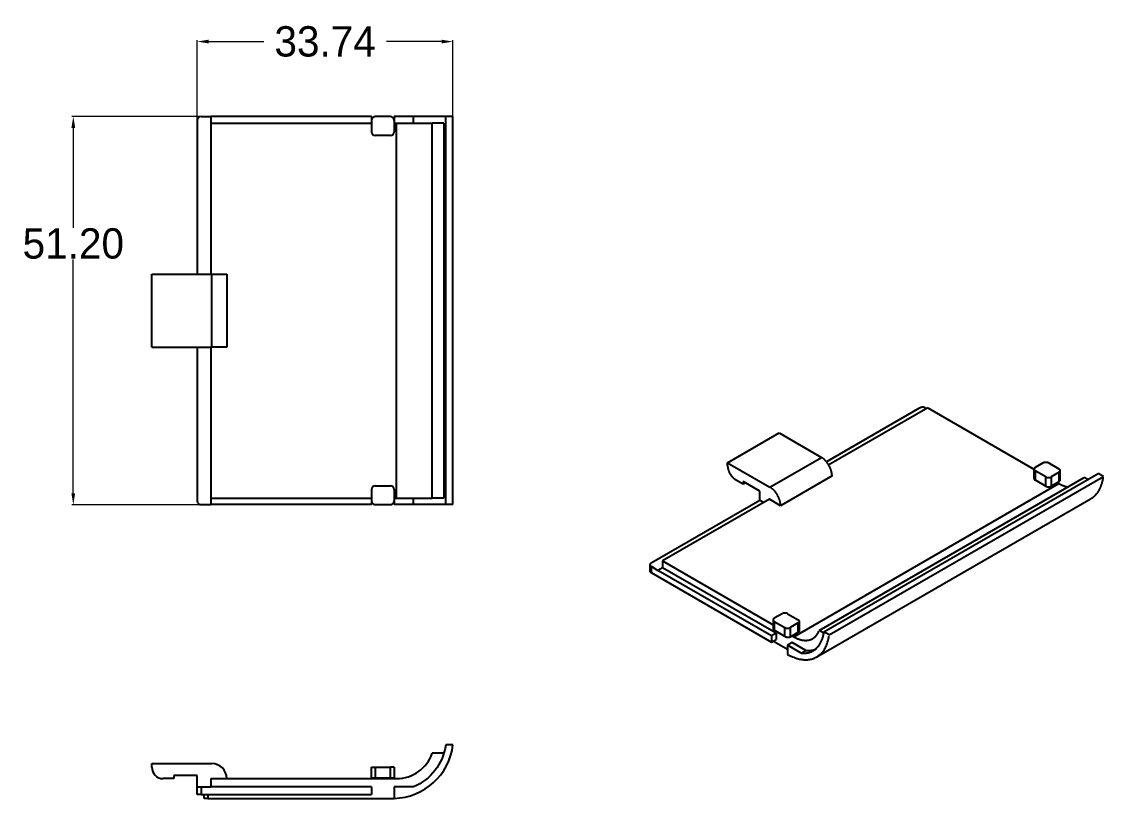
# Model space of a CAD drawing. Extents: x 129 to 859, y 362 to 693.
# Drawn here: x 364.1 to 506.9, y 590.2 to 692.7 of the extents above; entities that cross this region are included whole.
import ezdxf

# ---------------------------------------------------------------- set-up
doc = ezdxf.new("R2010")
doc.units = 0
doc.header["$MEASUREMENT"] = 0
doc.layers.add('13', color=7, linetype='Continuous')
doc.dimstyles.get("Standard").update_dxf_attribs({"dimtxt": 0.18, "dimasz": 0.18, "dimexe": 0.18, "dimexo": 0.0625, "dimgap": 0.09, "dimtad": 0, "dimtih": 1, "dimtoh": 1, "dimdec": 4, "dimzin": 0, "dimdsep": 46, "dimtxsty": 'Standard', "dimcen": 0.09, "dimadec": 0, "dimazin": 0, "dimtfac": 1, "dimtdec": 4, "dimtofl": 0, "dimtmove": 0, "dimatfit": 3, "dimfxl": 0, "dimtolj": 1, "dimtzin": 0, "dimarcsym": 0})

# ---------------------------------------------------------------- blocks, each defined once
blk = doc.blocks.new('*D7')
at = {"color": 0, "linetype": 'Continuous', "lineweight": 0}
for p, q in [((389.08, 680.16), (370.79, 680.16)), ((370.97, 678.66), (370.97, 665.49)), ((370.97, 630.46), (370.97, 661.31)), ((389.08, 628.96), (370.79, 628.96))]:
    blk.add_line(p, q, dxfattribs=at)
for points in [[(370.72, 678.66), (371.22, 678.66), (370.97, 680.16)], [(370.72, 630.46), (371.22, 630.46), (370.97, 628.96)]]:
    blk.add_solid(points, dxfattribs=at)
at = {"layer": 'Defpoints', "color": 0, "linetype": 'Continuous', "lineweight": 0}
for p in [(389.14, 680.16), (370.97, 628.96), (389.14, 628.96)]:
    blk.add_point(p, dxfattribs=at)
at = {"color": 0, "linetype": 'Continuous', "lineweight": 0, "insert": (370.97, 663.4), "char_height": 4, "attachment_point": 5}
blk.add_mtext('\\A1;51.20', dxfattribs=at)
blk = doc.blocks.new('*D8')
at = {"color": 0, "linetype": 'Continuous', "lineweight": 0}
for p, q in [((387.34, 679.73), (387.34, 690.24)), ((388.84, 690.06), (396.12, 690.06)), ((419.58, 690.06), (412.3, 690.06)), ((421.08, 680.23), (421.08, 690.24))]:
    blk.add_line(p, q, dxfattribs=at)
for points in [[(388.84, 690.31), (388.84, 689.81), (387.34, 690.06)], [(419.58, 690.31), (419.58, 689.81), (421.08, 690.06)]]:
    blk.add_solid(points, dxfattribs=at)
at = {"layer": 'Defpoints', "color": 0, "linetype": 'Continuous', "lineweight": 0}
for p in [(421.08, 690.06), (421.08, 680.16), (387.34, 679.66)]:
    blk.add_point(p, dxfattribs=at)
at = {"color": 0, "linetype": 'Continuous', "lineweight": 0, "insert": (404.21, 690.06), "char_height": 4, "attachment_point": 5}
blk.add_mtext('\\A1;33.74', dxfattribs=at)

msp = doc.modelspace()

# ---------------------------------------------------------------- linework, layer by layer
at = {"layer": '13', "color": 252, "linetype": 'Continuous'}
for p, q in [((387.838, 680.163), (389.138, 680.163)), ((389.138, 680.163), (389.138, 679.313)), ((410.338, 680.163), (389.138, 680.163)), ((410.338, 680.163), (410.338, 679.663)), ((412.838, 680.163), (410.838, 680.163)), ((413.338, 680.163), (413.338, 679.663)), ((415.868, 680.163), (413.338, 680.163)), ((415.868, 679.313), (415.868, 680.163)), ((420.124, 680.163), (415.868, 680.163)), ((421.082, 680.163), (420.124, 680.163)), ((420.124, 628.963), (420.124, 680.163)), ((421.082, 628.963), (421.082, 680.163)), ((387.338, 679.663), (387.338, 659.363)), ((389.138, 679.313), (389.138, 659.363)), ((389.138, 679.313), (410.338, 679.313)), ((410.338, 679.663), (410.338, 678.163)), ((413.338, 679.663), (413.338, 678.163)), ((413.338, 679.313), (413.638, 679.313)), ((413.638, 629.813), (413.638, 679.313)), ((413.638, 679.313), (418.358, 679.313)), ((418.358, 629.813), (418.358, 679.313)), ((419.884, 679.313), (418.358, 679.313)), ((419.884, 679.313), (419.884, 629.813)), ((412.838, 677.663), (410.838, 677.663)), ((381.338, 649.763), (381.338, 659.363)), ((381.338, 659.363), (389.238, 659.363)), ((389.238, 649.763), (389.238, 659.363)), ((389.238, 659.363), (391.238, 659.363)), ((391.238, 659.363), (391.238, 649.763)), ((381.338, 649.763), (389.238, 649.763)), ((387.338, 649.763), (387.338, 629.463)), ((389.138, 649.763), (389.138, 629.813)), ((391.238, 649.763), (389.238, 649.763)), ((482.726, 641.729), (470.392, 634.608)), ((483.752, 641.749), (470.68, 634.202)), ((483.434, 641.729), (483.575, 641.647)), ((483.752, 641.749), (497.783, 633.649)), ((457.341, 634.503), (464.13, 638.422)), ((464.13, 638.422), (469.716, 635.197)), ((457.341, 634.095), (457.341, 634.503)), ((457.341, 634.503), (462.928, 631.278)), ((462.928, 631.278), (469.716, 635.197)), ((498.99, 634.462), (497.929, 633.85)), ((501.111, 633.646), (499.697, 634.462)), ((471.13, 632.748), (464.342, 628.828)), ((470.059, 612.178), (506.263, 633.08)), ((470.736, 611.787), (506.94, 632.689)), ((497.783, 633.646), (497.783, 632.421)), ((499.344, 632.625), (497.929, 633.442)), ((497.929, 633.442), (497.929, 632.217)), ((499.344, 631.4), (499.344, 632.625)), ((501.111, 633.237), (500.051, 632.625)), ((500.051, 632.625), (500.051, 631.4)), ((501.111, 632.038), (501.111, 633.237)), ((501.258, 632.267), (501.258, 633.442)), ((506.94, 632.689), (506.263, 633.08)), ((410.838, 631.463), (412.838, 631.463)), ((459.392, 631.686), (458.402, 632.258)), ((459.392, 632.013), (459.392, 631.686)), ((461.584, 630.747), (459.392, 632.013)), ((459.675, 631.849), (459.392, 631.686)), ((466.074, 611.539), (501.076, 631.747)), ((469.412, 612.347), (504.413, 632.556)), ((497.929, 632.217), (499.344, 631.4)), ((500.051, 631.4), (500.864, 631.87)), ((500.864, 631.87), (501.111, 632.038)), ((500.864, 631.87), (501.076, 631.747)), ((504.884, 632.284), (504.413, 632.556)), ((389.138, 629.813), (410.338, 629.813)), ((389.138, 629.813), (389.138, 628.963)), ((410.338, 630.963), (410.338, 629.463)), ((413.338, 630.963), (413.338, 629.463)), ((413.338, 629.813), (413.638, 629.813)), ((413.638, 629.813), (418.358, 629.813)), ((415.868, 628.963), (415.868, 629.813)), ((419.884, 629.813), (418.358, 629.813)), ((461.584, 629.522), (461.584, 630.747)), ((469.12, 608.877), (505.323, 629.779)), ((387.838, 628.963), (389.138, 628.963)), ((410.338, 628.963), (389.138, 628.963)), ((410.338, 629.463), (410.338, 628.963)), ((410.838, 628.963), (412.838, 628.963)), ((413.338, 629.463), (413.338, 628.963)), ((415.868, 628.963), (413.338, 628.963)), ((420.124, 628.963), (415.868, 628.963)), ((421.082, 628.963), (420.124, 628.963)), ((461.584, 629.522), (447.23, 621.235)), ((462.857, 629.686), (448.75, 621.541)), ((462.079, 629.237), (461.584, 629.522)), ((464.342, 628.828), (462.857, 629.686)), ((448.75, 621.541), (448.75, 620.643)), ((448.75, 621.541), (463.347, 613.114)), ((447.083, 621.031), (447.083, 620.214)), ((447.23, 620.827), (447.23, 620.01)), ((447.23, 620.827), (448.149, 620.296)), ((447.23, 620.01), (463.14, 610.825)), ((448.75, 620.643), (448.149, 620.296)), ((463.14, 611.641), (448.149, 620.296)), ((463.741, 611.988), (448.75, 620.643)), ((464.554, 614.58), (463.493, 613.968)), ((465.261, 614.58), (466.675, 613.764)), ((463.347, 613.764), (463.347, 612.589)), ((463.493, 613.56), (464.907, 612.743)), ((463.493, 613.56), (463.493, 612.396)), ((464.907, 611.579), (464.907, 612.743)), ((466.675, 613.356), (465.615, 612.743)), ((465.615, 612.743), (465.615, 611.544)), ((466.675, 612.131), (466.675, 613.356)), ((466.822, 612.335), (466.822, 613.56)), ((463.741, 611.988), (463.14, 611.641)), ((463.14, 611.641), (463.14, 610.825)), ((463.14, 610.825), (463.741, 611.172)), ((464.907, 611.579), (463.493, 612.396)), ((463.741, 611.988), (463.741, 611.172)), ((465.615, 611.544), (465.862, 611.662)), ((465.862, 611.662), (466.675, 612.131)), ((465.862, 611.662), (466.074, 611.539)), ((470.032, 611.989), (469.412, 612.347)), ((470.736, 611.787), (470.059, 612.178)), ((463.387, 610.968), (465.261, 609.886)), ((465.862, 610.763), (465.261, 610.416)), ((465.261, 610.416), (465.261, 609.194)), ((467.05, 609.384), (465.261, 610.416)), ((467.651, 609.731), (465.862, 610.763)), ((467.05, 609.384), (467.651, 609.731)), ((421.082, 597.264), (420.124, 597.264)), ((419.884, 596.164), (418.358, 596.164)), ((381.338, 594.314), (381.338, 594.814)), ((381.338, 594.814), (389.238, 594.814)), ((410.338, 592.845), (410.338, 594.314)), ((410.338, 594.314), (410.838, 594.314)), ((410.838, 594.314), (410.838, 592.888)), ((410.838, 594.314), (412.838, 594.314)), ((412.838, 592.888), (412.838, 594.314)), ((413.338, 594.314), (412.838, 594.314)), ((413.338, 594.314), (413.338, 592.845)), ((384.238, 592.814), (382.838, 592.814)), ((384.238, 593.214), (384.238, 592.814)), ((387.338, 593.214), (384.238, 593.214)), ((387.338, 591.714), (387.338, 593.214)), ((389.138, 592.814), (389.138, 591.714)), ((389.138, 592.814), (410.338, 592.814)), ((410.338, 592.845), (410.338, 592.814)), ((410.338, 592.814), (413.338, 592.814)), ((412.838, 592.888), (410.838, 592.888)), ((413.338, 592.845), (413.338, 592.814)), ((413.338, 592.814), (413.638, 592.814)), ((387.338, 590.714), (387.338, 591.714)), ((387.338, 591.714), (387.838, 591.714)), ((387.838, 591.714), (387.838, 590.714)), ((387.838, 591.714), (389.138, 591.714)), ((410.338, 591.714), (389.138, 591.714)), ((410.338, 591.714), (410.338, 590.714)), ((413.338, 591.714), (413.338, 590.216)), ((415.868, 591.714), (413.338, 591.714)), ((387.838, 590.714), (387.338, 590.714)), ((387.838, 590.714), (410.338, 590.714)), ((388.238, 590.214), (388.238, 590.714)), ((388.738, 590.214), (388.238, 590.214)), ((388.738, 590.714), (388.738, 590.214)), ((388.738, 590.214), (413.138, 590.214))]:
    msp.add_line(p, q, dxfattribs=at)
for points in [[(483.434, 641.729, 0), (483.422, 641.735, 0), (483.411, 641.741, 0), (483.399, 641.747, 0), (483.387, 641.753, 0), (483.374, 641.758, 0), (483.361, 641.764, 0), (483.348, 641.769, 0), (483.335, 641.773, 0), (483.321, 641.778, 0), (483.307, 641.782, 0), (483.293, 641.786, 0), (483.279, 641.79, 0), (483.264, 641.793, 0), (483.249, 641.796, 0), (483.235, 641.799, 0), (483.22, 641.802, 0), (483.204, 641.804, 0), (483.189, 641.807, 0), (483.174, 641.808, 0), (483.158, 641.81, 0), (483.143, 641.811, 0), (483.127, 641.812, 0), (483.111, 641.813, 0), (483.096, 641.813, 0), (483.08, 641.814, 0), (483.064, 641.813, 0), (483.049, 641.813, 0), (483.033, 641.812, 0), (483.017, 641.811, 0), (483.002, 641.81, 0), (482.986, 641.808, 0), (482.971, 641.807, 0), (482.956, 641.804, 0), (482.941, 641.802, 0), (482.926, 641.799, 0), (482.911, 641.796, 0), (482.896, 641.793, 0), (482.881, 641.79, 0), (482.867, 641.786, 0), (482.853, 641.782, 0), (482.839, 641.778, 0), (482.826, 641.773, 0), (482.812, 641.769, 0), (482.799, 641.764, 0), (482.786, 641.758, 0), (482.774, 641.753, 0), (482.761, 641.747, 0), (482.749, 641.741, 0), (482.738, 641.735, 0)], [(457.341, 634.095, 0), (457.342, 634.056, 0), (457.343, 634.017, 0), (457.346, 633.977, 0), (457.35, 633.936, 0), (457.354, 633.896, 0), (457.36, 633.854, 0), (457.367, 633.813, 0), (457.375, 633.771, 0), (457.383, 633.729, 0), (457.393, 633.686, 0), (457.404, 633.644, 0), (457.416, 633.601, 0), (457.429, 633.558, 0), (457.442, 633.515, 0), (457.457, 633.472, 0), (457.473, 633.429, 0), (457.489, 633.386, 0), (457.506, 633.343, 0), (457.525, 633.3, 0), (457.544, 633.258, 0), (457.564, 633.216, 0), (457.585, 633.174, 0), (457.606, 633.132, 0), (457.629, 633.09, 0), (457.652, 633.049, 0), (457.676, 633.009, 0), (457.701, 632.969, 0), (457.726, 632.929, 0), (457.752, 632.89, 0), (457.779, 632.851, 0), (457.806, 632.814, 0), (457.834, 632.776, 0), (457.862, 632.74, 0), (457.891, 632.704, 0), (457.92, 632.669, 0), (457.95, 632.635, 0), (457.981, 632.602, 0), (458.012, 632.569, 0), (458.043, 632.537, 0), (458.074, 632.507, 0), (458.106, 632.477, 0), (458.138, 632.448, 0), (458.171, 632.421, 0), (458.203, 632.394, 0), (458.236, 632.369, 0), (458.269, 632.344, 0), (458.302, 632.321, 0), (458.335, 632.298, 0), (458.369, 632.277, 0)], [(471.13, 632.748, 0), (471.129, 632.799, 0), (471.127, 632.852, 0), (471.124, 632.905, 0), (471.119, 632.959, 0), (471.113, 633.013, 0), (471.105, 633.068, 0), (471.096, 633.123, 0), (471.086, 633.179, 0), (471.074, 633.236, 0), (471.061, 633.292, 0), (471.046, 633.349, 0), (471.031, 633.406, 0), (471.014, 633.463, 0), (470.995, 633.521, 0), (470.976, 633.578, 0), (470.955, 633.635, 0), (470.933, 633.692, 0), (470.91, 633.75, 0), (470.885, 633.807, 0), (470.86, 633.863, 0), (470.833, 633.92, 0), (470.805, 633.976, 0), (470.777, 634.031, 0), (470.747, 634.087, 0), (470.716, 634.141, 0), (470.684, 634.195, 0), (470.651, 634.249, 0), (470.617, 634.302, 0), (470.583, 634.354, 0), (470.547, 634.405, 0), (470.511, 634.456, 0), (470.474, 634.505, 0), (470.436, 634.554, 0), (470.397, 634.602, 0), (470.358, 634.648, 0), (470.318, 634.694, 0), (470.277, 634.738, 0), (470.236, 634.782, 0), (470.195, 634.824, 0), (470.153, 634.865, 0), (470.11, 634.904, 0), (470.067, 634.943, 0), (470.024, 634.98, 0), (469.981, 635.015, 0), (469.937, 635.049, 0), (469.893, 635.082, 0), (469.849, 635.113, 0), (469.805, 635.143, 0), (469.76, 635.171, 0)], [(499.697, 634.462, 0), (499.686, 634.468, 0), (499.674, 634.475, 0), (499.662, 634.48, 0), (499.65, 634.486, 0), (499.637, 634.492, 0), (499.625, 634.497, 0), (499.611, 634.502, 0), (499.598, 634.507, 0), (499.584, 634.511, 0), (499.571, 634.515, 0), (499.556, 634.519, 0), (499.542, 634.523, 0), (499.528, 634.526, 0), (499.513, 634.53, 0), (499.498, 634.533, 0), (499.483, 634.535, 0), (499.468, 634.538, 0), (499.453, 634.54, 0), (499.437, 634.542, 0), (499.422, 634.543, 0), (499.406, 634.544, 0), (499.391, 634.545, 0), (499.375, 634.546, 0), (499.359, 634.547, 0), (499.344, 634.547, 0), (499.328, 634.547, 0), (499.312, 634.546, 0), (499.296, 634.545, 0), (499.281, 634.544, 0), (499.265, 634.543, 0), (499.25, 634.542, 0), (499.234, 634.54, 0), (499.219, 634.538, 0), (499.204, 634.535, 0), (499.189, 634.533, 0), (499.174, 634.53, 0), (499.159, 634.526, 0), (499.145, 634.523, 0), (499.131, 634.519, 0), (499.117, 634.515, 0), (499.103, 634.511, 0), (499.089, 634.507, 0), (499.076, 634.502, 0), (499.062, 634.497, 0), (499.05, 634.492, 0), (499.037, 634.486, 0), (499.025, 634.48, 0), (499.013, 634.475, 0), (499.001, 634.468, 0)], [(497.929, 633.85, 0), (497.918, 633.843, 0), (497.908, 633.837, 0), (497.898, 633.83, 0), (497.888, 633.823, 0), (497.878, 633.815, 0), (497.869, 633.808, 0), (497.861, 633.8, 0), (497.852, 633.793, 0), (497.845, 633.785, 0), (497.837, 633.777, 0), (497.83, 633.769, 0), (497.824, 633.76, 0), (497.818, 633.752, 0), (497.812, 633.743, 0), (497.807, 633.735, 0), (497.803, 633.726, 0), (497.799, 633.717, 0), (497.795, 633.709, 0), (497.792, 633.7, 0), (497.789, 633.691, 0), (497.787, 633.682, 0), (497.785, 633.673, 0), (497.784, 633.664, 0), (497.783, 633.655, 0), (497.783, 633.646, 0), (497.783, 633.637, 0), (497.784, 633.628, 0), (497.785, 633.619, 0), (497.787, 633.609, 0), (497.789, 633.601, 0), (497.792, 633.592, 0), (497.795, 633.583, 0), (497.799, 633.574, 0), (497.803, 633.565, 0), (497.807, 633.556, 0), (497.812, 633.548, 0), (497.818, 633.539, 0), (497.824, 633.531, 0), (497.83, 633.523, 0), (497.837, 633.515, 0), (497.845, 633.507, 0), (497.852, 633.499, 0), (497.861, 633.491, 0), (497.869, 633.483, 0), (497.878, 633.476, 0), (497.888, 633.469, 0), (497.898, 633.462, 0), (497.908, 633.455, 0), (497.918, 633.448, 0)], [(499.344, 632.625, 0), (499.355, 632.619, 0), (499.366, 632.613, 0), (499.378, 632.607, 0), (499.391, 632.601, 0), (499.403, 632.596, 0), (499.416, 632.59, 0), (499.429, 632.585, 0), (499.443, 632.581, 0), (499.456, 632.576, 0), (499.47, 632.572, 0), (499.484, 632.568, 0), (499.498, 632.564, 0), (499.513, 632.561, 0), (499.528, 632.558, 0), (499.543, 632.555, 0), (499.558, 632.552, 0), (499.573, 632.55, 0), (499.588, 632.547, 0), (499.603, 632.546, 0), (499.619, 632.544, 0), (499.634, 632.543, 0), (499.65, 632.542, 0), (499.666, 632.541, 0), (499.681, 632.541, 0), (499.697, 632.541, 0), (499.713, 632.541, 0), (499.728, 632.541, 0), (499.744, 632.542, 0), (499.76, 632.543, 0), (499.775, 632.544, 0), (499.791, 632.546, 0), (499.806, 632.547, 0), (499.821, 632.55, 0), (499.837, 632.552, 0), (499.852, 632.555, 0), (499.866, 632.558, 0), (499.881, 632.561, 0), (499.896, 632.564, 0), (499.91, 632.568, 0), (499.924, 632.572, 0), (499.938, 632.576, 0), (499.952, 632.581, 0), (499.965, 632.585, 0), (499.978, 632.59, 0), (499.991, 632.596, 0), (500.004, 632.601, 0), (500.016, 632.607, 0), (500.028, 632.613, 0), (500.039, 632.619, 0)], [(501.111, 633.237, 0), (501.122, 633.244, 0), (501.133, 633.251, 0), (501.143, 633.258, 0), (501.153, 633.265, 0), (501.162, 633.272, 0), (501.171, 633.279, 0), (501.18, 633.287, 0), (501.188, 633.295, 0), (501.196, 633.302, 0), (501.203, 633.31, 0), (501.21, 633.319, 0), (501.217, 633.327, 0), (501.223, 633.335, 0), (501.228, 633.344, 0), (501.233, 633.352, 0), (501.238, 633.361, 0), (501.242, 633.37, 0), (501.246, 633.379, 0), (501.249, 633.387, 0), (501.252, 633.396, 0), (501.254, 633.405, 0), (501.256, 633.414, 0), (501.257, 633.423, 0), (501.257, 633.432, 0), (501.258, 633.442, 0), (501.257, 633.451, 0), (501.257, 633.46, 0), (501.256, 633.469, 0), (501.254, 633.478, 0), (501.252, 633.487, 0), (501.249, 633.496, 0), (501.246, 633.505, 0), (501.242, 633.513, 0), (501.238, 633.522, 0), (501.233, 633.531, 0), (501.228, 633.539, 0), (501.223, 633.548, 0), (501.217, 633.556, 0), (501.21, 633.564, 0), (501.203, 633.573, 0), (501.196, 633.581, 0), (501.188, 633.588, 0), (501.18, 633.596, 0), (501.171, 633.604, 0), (501.162, 633.611, 0), (501.153, 633.618, 0), (501.143, 633.626, 0), (501.133, 633.632, 0), (501.122, 633.639, 0)], [(505.323, 629.779, 0), (505.376, 629.811, 0), (505.429, 629.843, 0), (505.48, 629.877, 0), (505.531, 629.912, 0), (505.581, 629.948, 0), (505.63, 629.986, 0), (505.679, 630.025, 0), (505.726, 630.064, 0), (505.773, 630.105, 0), (505.819, 630.148, 0), (505.865, 630.191, 0), (505.909, 630.235, 0), (505.953, 630.281, 0), (505.996, 630.328, 0), (506.038, 630.376, 0), (506.079, 630.425, 0), (506.12, 630.475, 0), (506.159, 630.526, 0), (506.198, 630.579, 0), (506.236, 630.632, 0), (506.273, 630.687, 0), (506.309, 630.742, 0), (506.344, 630.799, 0), (506.378, 630.857, 0), (506.412, 630.916, 0), (506.444, 630.975, 0), (506.476, 631.036, 0), (506.506, 631.098, 0), (506.536, 631.161, 0), (506.565, 631.225, 0), (506.593, 631.289, 0), (506.62, 631.355, 0), (506.646, 631.422, 0), (506.671, 631.489, 0), (506.695, 631.558, 0), (506.718, 631.628, 0), (506.74, 631.698, 0), (506.762, 631.769, 0), (506.782, 631.841, 0), (506.801, 631.914, 0), (506.819, 631.988, 0), (506.837, 632.063, 0), (506.853, 632.138, 0), (506.869, 632.215, 0), (506.883, 632.292, 0), (506.896, 632.37, 0), (506.909, 632.448, 0), (506.92, 632.528, 0), (506.931, 632.608, 0)], [(464.342, 628.828, 0), (464.341, 628.88, 0), (464.339, 628.932, 0), (464.335, 628.986, 0), (464.331, 629.039, 0), (464.324, 629.094, 0), (464.317, 629.149, 0), (464.308, 629.204, 0), (464.297, 629.26, 0), (464.286, 629.316, 0), (464.273, 629.373, 0), (464.258, 629.43, 0), (464.242, 629.487, 0), (464.225, 629.544, 0), (464.207, 629.601, 0), (464.188, 629.659, 0), (464.167, 629.716, 0), (464.145, 629.773, 0), (464.122, 629.83, 0), (464.097, 629.887, 0), (464.072, 629.944, 0), (464.045, 630.001, 0), (464.017, 630.057, 0), (463.988, 630.112, 0), (463.958, 630.167, 0), (463.928, 630.222, 0), (463.896, 630.276, 0), (463.863, 630.33, 0), (463.829, 630.383, 0), (463.794, 630.435, 0), (463.759, 630.486, 0), (463.722, 630.537, 0), (463.685, 630.586, 0), (463.647, 630.635, 0), (463.609, 630.682, 0), (463.57, 630.729, 0), (463.53, 630.775, 0), (463.489, 630.819, 0), (463.448, 630.863, 0), (463.407, 630.905, 0), (463.365, 630.946, 0), (463.322, 630.985, 0), (463.279, 631.023, 0), (463.236, 631.06, 0), (463.193, 631.096, 0), (463.149, 631.13, 0), (463.105, 631.163, 0), (463.061, 631.194, 0), (463.016, 631.223, 0), (462.972, 631.251, 0)], [(497.783, 632.421, 0), (497.783, 632.416, 0), (497.783, 632.412, 0), (497.783, 632.407, 0), (497.784, 632.403, 0), (497.784, 632.398, 0), (497.785, 632.394, 0), (497.786, 632.389, 0), (497.787, 632.385, 0), (497.788, 632.38, 0), (497.789, 632.376, 0), (497.79, 632.371, 0), (497.792, 632.367, 0), (497.793, 632.362, 0), (497.795, 632.358, 0), (497.797, 632.354, 0), (497.799, 632.349, 0), (497.801, 632.345, 0), (497.803, 632.34, 0), (497.805, 632.336, 0), (497.807, 632.332, 0), (497.81, 632.327, 0), (497.812, 632.323, 0), (497.815, 632.319, 0), (497.818, 632.315, 0), (497.821, 632.31, 0), (497.824, 632.306, 0), (497.827, 632.302, 0), (497.83, 632.298, 0), (497.834, 632.294, 0), (497.837, 632.29, 0), (497.841, 632.286, 0), (497.845, 632.282, 0), (497.849, 632.278, 0), (497.852, 632.274, 0), (497.857, 632.27, 0), (497.861, 632.266, 0), (497.865, 632.262, 0), (497.869, 632.259, 0), (497.874, 632.255, 0), (497.878, 632.251, 0), (497.883, 632.248, 0), (497.888, 632.244, 0), (497.893, 632.24, 0), (497.898, 632.237, 0), (497.903, 632.233, 0), (497.908, 632.23, 0), (497.913, 632.227, 0), (497.918, 632.223, 0), (497.924, 632.22, 0)], [(499.344, 631.4, 0), (499.355, 631.394, 0), (499.366, 631.388, 0), (499.378, 631.382, 0), (499.391, 631.376, 0), (499.403, 631.371, 0), (499.416, 631.366, 0), (499.429, 631.361, 0), (499.443, 631.356, 0), (499.456, 631.351, 0), (499.47, 631.347, 0), (499.484, 631.343, 0), (499.498, 631.339, 0), (499.513, 631.336, 0), (499.528, 631.333, 0), (499.543, 631.33, 0), (499.558, 631.327, 0), (499.573, 631.325, 0), (499.588, 631.323, 0), (499.603, 631.321, 0), (499.619, 631.319, 0), (499.634, 631.318, 0), (499.65, 631.317, 0), (499.666, 631.316, 0), (499.681, 631.316, 0), (499.697, 631.316, 0), (499.713, 631.316, 0), (499.728, 631.316, 0), (499.744, 631.317, 0), (499.76, 631.318, 0), (499.775, 631.319, 0), (499.791, 631.321, 0), (499.806, 631.323, 0), (499.821, 631.325, 0), (499.837, 631.327, 0), (499.852, 631.33, 0), (499.866, 631.333, 0), (499.881, 631.336, 0), (499.896, 631.339, 0), (499.91, 631.343, 0), (499.924, 631.347, 0), (499.938, 631.351, 0), (499.952, 631.356, 0), (499.965, 631.361, 0), (499.978, 631.366, 0), (499.991, 631.371, 0), (500.004, 631.376, 0), (500.016, 631.382, 0), (500.028, 631.388, 0), (500.039, 631.394, 0)], [(501.076, 631.747, 0), (501.1, 631.734, 0), (501.123, 631.72, 0), (501.147, 631.707, 0), (501.171, 631.694, 0), (501.195, 631.681, 0), (501.219, 631.668, 0), (501.242, 631.656, 0), (501.266, 631.643, 0), (501.29, 631.631, 0), (501.314, 631.619, 0), (501.337, 631.608, 0), (501.361, 631.596, 0), (501.385, 631.585, 0), (501.408, 631.573, 0), (501.432, 631.562, 0), (501.456, 631.552, 0), (501.479, 631.541, 0), (501.503, 631.531, 0), (501.527, 631.52, 0), (501.55, 631.51, 0), (501.574, 631.501, 0), (501.597, 631.491, 0), (501.621, 631.482, 0), (501.644, 631.472, 0), (501.668, 631.463, 0), (501.691, 631.454, 0), (501.714, 631.446, 0), (501.738, 631.437, 0), (501.761, 631.429, 0), (501.785, 631.421, 0), (501.808, 631.413, 0), (501.831, 631.406, 0), (501.854, 631.398, 0), (501.877, 631.391, 0), (501.901, 631.384, 0), (501.924, 631.377, 0), (501.947, 631.37, 0), (501.97, 631.364, 0), (501.993, 631.358, 0), (502.016, 631.352, 0), (502.039, 631.346, 0), (502.062, 631.34, 0), (502.084, 631.335, 0), (502.107, 631.329, 0), (502.13, 631.324, 0), (502.152, 631.32, 0), (502.175, 631.315, 0), (502.198, 631.311, 0), (502.22, 631.306, 0)], [(501.111, 632.038, 0), (501.117, 632.041, 0), (501.122, 632.045, 0), (501.128, 632.049, 0), (501.133, 632.053, 0), (501.138, 632.057, 0), (501.143, 632.061, 0), (501.148, 632.065, 0), (501.153, 632.069, 0), (501.158, 632.074, 0), (501.162, 632.078, 0), (501.167, 632.082, 0), (501.171, 632.086, 0), (501.176, 632.091, 0), (501.18, 632.095, 0), (501.184, 632.099, 0), (501.188, 632.104, 0), (501.192, 632.108, 0), (501.196, 632.113, 0), (501.2, 632.117, 0), (501.203, 632.122, 0), (501.207, 632.126, 0), (501.21, 632.131, 0), (501.213, 632.136, 0), (501.217, 632.14, 0), (501.22, 632.145, 0), (501.223, 632.15, 0), (501.225, 632.154, 0), (501.228, 632.159, 0), (501.231, 632.164, 0), (501.233, 632.169, 0), (501.236, 632.174, 0), (501.238, 632.178, 0), (501.24, 632.183, 0), (501.242, 632.188, 0), (501.244, 632.193, 0), (501.246, 632.198, 0), (501.247, 632.203, 0), (501.249, 632.208, 0), (501.25, 632.213, 0), (501.252, 632.218, 0), (501.253, 632.223, 0), (501.254, 632.228, 0), (501.255, 632.232, 0), (501.256, 632.237, 0), (501.256, 632.242, 0), (501.257, 632.247, 0), (501.257, 632.252, 0), (501.257, 632.257, 0), (501.258, 632.262, 0)], [(447.23, 621.235, 0), (447.219, 621.228, 0), (447.208, 621.222, 0), (447.198, 621.215, 0), (447.188, 621.208, 0), (447.179, 621.2, 0), (447.17, 621.193, 0), (447.161, 621.185, 0), (447.153, 621.178, 0), (447.145, 621.17, 0), (447.138, 621.162, 0), (447.131, 621.154, 0), (447.124, 621.145, 0), (447.118, 621.137, 0), (447.113, 621.129, 0), (447.108, 621.12, 0), (447.103, 621.111, 0), (447.099, 621.103, 0), (447.095, 621.094, 0), (447.092, 621.085, 0), (447.089, 621.076, 0), (447.087, 621.067, 0), (447.086, 621.058, 0), (447.084, 621.049, 0), (447.084, 621.04, 0), (447.083, 621.031, 0), (447.084, 621.022, 0), (447.084, 621.013, 0), (447.086, 621.004, 0), (447.087, 620.995, 0), (447.089, 620.986, 0), (447.092, 620.977, 0), (447.095, 620.968, 0), (447.099, 620.959, 0), (447.103, 620.95, 0), (447.108, 620.942, 0), (447.113, 620.933, 0), (447.118, 620.925, 0), (447.124, 620.916, 0), (447.131, 620.908, 0), (447.138, 620.9, 0), (447.145, 620.892, 0), (447.153, 620.884, 0), (447.161, 620.876, 0), (447.17, 620.869, 0), (447.179, 620.861, 0), (447.188, 620.854, 0), (447.198, 620.847, 0), (447.208, 620.84, 0), (447.219, 620.833, 0)], [(447.083, 620.214, 0), (447.083, 620.21, 0), (447.084, 620.205, 0), (447.084, 620.201, 0), (447.084, 620.196, 0), (447.085, 620.192, 0), (447.086, 620.187, 0), (447.086, 620.183, 0), (447.087, 620.178, 0), (447.088, 620.174, 0), (447.089, 620.169, 0), (447.091, 620.165, 0), (447.092, 620.16, 0), (447.094, 620.156, 0), (447.095, 620.151, 0), (447.097, 620.147, 0), (447.099, 620.143, 0), (447.101, 620.138, 0), (447.103, 620.134, 0), (447.105, 620.129, 0), (447.108, 620.125, 0), (447.11, 620.121, 0), (447.113, 620.117, 0), (447.116, 620.112, 0), (447.118, 620.108, 0), (447.121, 620.104, 0), (447.124, 620.1, 0), (447.128, 620.096, 0), (447.131, 620.091, 0), (447.134, 620.087, 0), (447.138, 620.083, 0), (447.141, 620.079, 0), (447.145, 620.075, 0), (447.149, 620.071, 0), (447.153, 620.067, 0), (447.157, 620.063, 0), (447.161, 620.06, 0), (447.165, 620.056, 0), (447.17, 620.052, 0), (447.174, 620.048, 0), (447.179, 620.045, 0), (447.183, 620.041, 0), (447.188, 620.037, 0), (447.193, 620.034, 0), (447.198, 620.03, 0), (447.203, 620.027, 0), (447.208, 620.023, 0), (447.213, 620.02, 0), (447.219, 620.017, 0), (447.224, 620.013, 0)], [(465.261, 614.58, 0), (465.25, 614.587, 0), (465.238, 614.593, 0), (465.226, 614.599, 0), (465.214, 614.604, 0), (465.201, 614.61, 0), (465.188, 614.615, 0), (465.175, 614.62, 0), (465.162, 614.625, 0), (465.148, 614.629, 0), (465.134, 614.634, 0), (465.12, 614.638, 0), (465.106, 614.641, 0), (465.091, 614.645, 0), (465.077, 614.648, 0), (465.062, 614.651, 0), (465.047, 614.654, 0), (465.032, 614.656, 0), (465.016, 614.658, 0), (465.001, 614.66, 0), (464.986, 614.661, 0), (464.97, 614.663, 0), (464.954, 614.664, 0), (464.939, 614.664, 0), (464.923, 614.665, 0), (464.907, 614.665, 0), (464.892, 614.665, 0), (464.876, 614.664, 0), (464.86, 614.664, 0), (464.845, 614.663, 0), (464.829, 614.661, 0), (464.814, 614.66, 0), (464.798, 614.658, 0), (464.783, 614.656, 0), (464.768, 614.654, 0), (464.753, 614.651, 0), (464.738, 614.648, 0), (464.723, 614.645, 0), (464.709, 614.641, 0), (464.695, 614.638, 0), (464.68, 614.634, 0), (464.667, 614.629, 0), (464.653, 614.625, 0), (464.639, 614.62, 0), (464.626, 614.615, 0), (464.614, 614.61, 0), (464.601, 614.604, 0), (464.589, 614.599, 0), (464.577, 614.593, 0), (464.565, 614.587, 0)], [(463.493, 613.968, 0), (463.482, 613.962, 0), (463.472, 613.955, 0), (463.461, 613.948, 0), (463.452, 613.941, 0), (463.442, 613.934, 0), (463.433, 613.926, 0), (463.425, 613.919, 0), (463.416, 613.911, 0), (463.409, 613.903, 0), (463.401, 613.895, 0), (463.394, 613.887, 0), (463.388, 613.879, 0), (463.382, 613.87, 0), (463.376, 613.862, 0), (463.371, 613.853, 0), (463.367, 613.845, 0), (463.362, 613.836, 0), (463.359, 613.827, 0), (463.356, 613.818, 0), (463.353, 613.809, 0), (463.351, 613.8, 0), (463.349, 613.791, 0), (463.348, 613.782, 0), (463.347, 613.773, 0), (463.347, 613.764, 0), (463.347, 613.755, 0), (463.348, 613.746, 0), (463.349, 613.737, 0), (463.351, 613.728, 0), (463.353, 613.719, 0), (463.356, 613.71, 0), (463.359, 613.701, 0), (463.362, 613.692, 0), (463.367, 613.683, 0), (463.371, 613.675, 0), (463.376, 613.666, 0), (463.382, 613.658, 0), (463.388, 613.649, 0), (463.394, 613.641, 0), (463.401, 613.633, 0), (463.409, 613.625, 0), (463.416, 613.617, 0), (463.425, 613.609, 0), (463.433, 613.602, 0), (463.442, 613.594, 0), (463.452, 613.587, 0), (463.461, 613.58, 0), (463.472, 613.573, 0), (463.482, 613.566, 0)], [(463.347, 612.589, 0), (463.347, 612.585, 0), (463.347, 612.581, 0), (463.347, 612.577, 0), (463.348, 612.573, 0), (463.348, 612.569, 0), (463.349, 612.565, 0), (463.35, 612.56, 0), (463.351, 612.556, 0), (463.352, 612.552, 0), (463.353, 612.548, 0), (463.354, 612.544, 0), (463.356, 612.54, 0), (463.357, 612.536, 0), (463.359, 612.531, 0), (463.361, 612.527, 0), (463.362, 612.523, 0), (463.364, 612.519, 0), (463.367, 612.515, 0), (463.369, 612.511, 0), (463.371, 612.507, 0), (463.374, 612.503, 0), (463.376, 612.499, 0), (463.379, 612.495, 0), (463.382, 612.491, 0), (463.385, 612.487, 0), (463.388, 612.483, 0), (463.391, 612.479, 0), (463.394, 612.475, 0), (463.398, 612.471, 0), (463.401, 612.467, 0), (463.405, 612.463, 0), (463.409, 612.459, 0), (463.412, 612.456, 0), (463.416, 612.452, 0), (463.42, 612.448, 0), (463.425, 612.444, 0), (463.429, 612.441, 0), (463.433, 612.437, 0), (463.438, 612.433, 0), (463.442, 612.43, 0), (463.447, 612.426, 0), (463.452, 612.423, 0), (463.457, 612.419, 0), (463.461, 612.416, 0), (463.467, 612.412, 0), (463.472, 612.409, 0), (463.477, 612.406, 0), (463.482, 612.402, 0), (463.488, 612.399, 0)], [(464.907, 612.743, 0), (464.919, 612.737, 0), (464.93, 612.731, 0), (464.942, 612.725, 0), (464.955, 612.719, 0), (464.967, 612.714, 0), (464.98, 612.709, 0), (464.993, 612.704, 0), (465.006, 612.699, 0), (465.02, 612.695, 0), (465.034, 612.69, 0), (465.048, 612.686, 0), (465.062, 612.683, 0), (465.077, 612.679, 0), (465.092, 612.676, 0), (465.106, 612.673, 0), (465.121, 612.67, 0), (465.137, 612.668, 0), (465.152, 612.666, 0), (465.167, 612.664, 0), (465.183, 612.662, 0), (465.198, 612.661, 0), (465.214, 612.66, 0), (465.23, 612.659, 0), (465.245, 612.659, 0), (465.261, 612.659, 0), (465.277, 612.659, 0), (465.292, 612.659, 0), (465.308, 612.66, 0), (465.324, 612.661, 0), (465.339, 612.662, 0), (465.355, 612.664, 0), (465.37, 612.666, 0), (465.385, 612.668, 0), (465.4, 612.67, 0), (465.415, 612.673, 0), (465.43, 612.676, 0), (465.445, 612.679, 0), (465.46, 612.683, 0), (465.474, 612.686, 0), (465.488, 612.69, 0), (465.502, 612.695, 0), (465.515, 612.699, 0), (465.529, 612.704, 0), (465.542, 612.709, 0), (465.555, 612.714, 0), (465.567, 612.719, 0), (465.58, 612.725, 0), (465.592, 612.731, 0), (465.603, 612.737, 0)], [(466.675, 613.356, 0), (466.686, 613.362, 0), (466.697, 613.369, 0), (466.707, 613.376, 0), (466.717, 613.383, 0), (466.726, 613.39, 0), (466.735, 613.398, 0), (466.744, 613.405, 0), (466.752, 613.413, 0), (466.76, 613.421, 0), (466.767, 613.429, 0), (466.774, 613.437, 0), (466.78, 613.445, 0), (466.787, 613.454, 0), (466.792, 613.462, 0), (466.797, 613.471, 0), (466.802, 613.479, 0), (466.806, 613.488, 0), (466.81, 613.497, 0), (466.813, 613.506, 0), (466.815, 613.515, 0), (466.818, 613.524, 0), (466.819, 613.533, 0), (466.821, 613.542, 0), (466.821, 613.551, 0), (466.822, 613.56, 0), (466.821, 613.569, 0), (466.821, 613.578, 0), (466.819, 613.587, 0), (466.818, 613.596, 0), (466.815, 613.605, 0), (466.813, 613.614, 0), (466.81, 613.623, 0), (466.806, 613.632, 0), (466.802, 613.64, 0), (466.797, 613.649, 0), (466.792, 613.658, 0), (466.787, 613.666, 0), (466.78, 613.675, 0), (466.774, 613.683, 0), (466.767, 613.691, 0), (466.76, 613.699, 0), (466.752, 613.707, 0), (466.744, 613.715, 0), (466.735, 613.722, 0), (466.726, 613.73, 0), (466.717, 613.737, 0), (466.707, 613.744, 0), (466.697, 613.751, 0), (466.686, 613.757, 0)], [(464.907, 611.579, 0), (464.919, 611.573, 0), (464.93, 611.567, 0), (464.942, 611.561, 0), (464.955, 611.555, 0), (464.967, 611.549, 0), (464.98, 611.544, 0), (464.993, 611.539, 0), (465.006, 611.534, 0), (465.02, 611.529, 0), (465.034, 611.524, 0), (465.048, 611.52, 0), (465.062, 611.516, 0), (465.077, 611.512, 0), (465.092, 611.508, 0), (465.106, 611.505, 0), (465.121, 611.502, 0), (465.137, 611.499, 0), (465.152, 611.496, 0), (465.167, 611.494, 0), (465.183, 611.492, 0), (465.198, 611.49, 0), (465.214, 611.488, 0), (465.23, 611.486, 0), (465.245, 611.485, 0), (465.261, 611.484, 0), (465.277, 611.484, 0), (465.292, 611.483, 0), (465.308, 611.483, 0), (465.324, 611.483, 0), (465.339, 611.484, 0), (465.355, 611.484, 0), (465.37, 611.485, 0), (465.385, 611.486, 0), (465.4, 611.488, 0), (465.415, 611.489, 0), (465.43, 611.491, 0), (465.445, 611.494, 0), (465.46, 611.496, 0), (465.474, 611.499, 0), (465.488, 611.502, 0), (465.502, 611.505, 0), (465.515, 611.508, 0), (465.529, 611.512, 0), (465.542, 611.516, 0), (465.555, 611.52, 0), (465.567, 611.524, 0), (465.58, 611.529, 0), (465.592, 611.533, 0), (465.603, 611.538, 0)], [(465.261, 609.194, 0), (465.422, 609.108, 0), (465.583, 609.027, 0), (465.744, 608.953, 0), (465.904, 608.883, 0), (466.064, 608.82, 0), (466.222, 608.762, 0), (466.38, 608.71, 0), (466.537, 608.663, 0), (466.693, 608.623, 0), (466.847, 608.588, 0), (467, 608.559, 0), (467.152, 608.536, 0), (467.301, 608.519, 0), (467.449, 608.508, 0), (467.596, 608.503, 0), (467.74, 608.503, 0), (467.882, 608.51, 0), (468.021, 608.523, 0), (468.159, 608.541, 0), (468.294, 608.566, 0), (468.426, 608.596, 0), (468.555, 608.632, 0), (468.682, 608.675, 0), (468.806, 608.722, 0), (468.927, 608.776, 0), (469.045, 608.836, 0), (469.16, 608.901, 0), (469.271, 608.971, 0), (469.379, 609.048, 0), (469.483, 609.129, 0), (469.584, 609.216, 0), (469.682, 609.309, 0), (469.775, 609.407, 0), (469.865, 609.51, 0), (469.951, 609.618, 0), (470.033, 609.731, 0), (470.111, 609.849, 0), (470.185, 609.972, 0), (470.255, 610.1, 0), (470.32, 610.233, 0), (470.382, 610.37, 0), (470.439, 610.511, 0), (470.491, 610.657, 0), (470.54, 610.806, 0), (470.584, 610.96, 0), (470.623, 611.118, 0), (470.658, 611.28, 0), (470.689, 611.445, 0), (470.715, 611.614, 0)], [(466.074, 611.539, 0), (466.161, 611.49, 0), (466.249, 611.443, 0), (466.336, 611.399, 0), (466.423, 611.358, 0), (466.509, 611.319, 0), (466.596, 611.282, 0), (466.682, 611.249, 0), (466.768, 611.218, 0), (466.853, 611.19, 0), (466.938, 611.164, 0), (467.023, 611.141, 0), (467.106, 611.121, 0), (467.19, 611.104, 0), (467.272, 611.089, 0), (467.354, 611.077, 0), (467.435, 611.068, 0), (467.515, 611.062, 0), (467.594, 611.058, 0), (467.673, 611.057, 0), (467.75, 611.059, 0), (467.826, 611.064, 0), (467.902, 611.072, 0), (467.976, 611.082, 0), (468.049, 611.095, 0), (468.12, 611.111, 0), (468.191, 611.13, 0), (468.26, 611.151, 0), (468.328, 611.175, 0), (468.395, 611.202, 0), (468.46, 611.231, 0), (468.524, 611.263, 0), (468.586, 611.298, 0), (468.646, 611.336, 0), (468.706, 611.376, 0), (468.763, 611.418, 0), (468.819, 611.464, 0), (468.873, 611.511, 0), (468.926, 611.562, 0), (468.976, 611.614, 0), (469.025, 611.669, 0), (469.072, 611.727, 0), (469.118, 611.787, 0), (469.161, 611.849, 0), (469.203, 611.914, 0), (469.243, 611.981, 0), (469.28, 612.05, 0), (469.316, 612.121, 0), (469.35, 612.194, 0), (469.382, 612.27, 0)], [(466.675, 612.131, 0), (466.681, 612.134, 0), (466.686, 612.137, 0), (466.691, 612.141, 0), (466.697, 612.144, 0), (466.702, 612.148, 0), (466.707, 612.151, 0), (466.712, 612.155, 0), (466.717, 612.158, 0), (466.721, 612.162, 0), (466.726, 612.165, 0), (466.731, 612.169, 0), (466.735, 612.173, 0), (466.74, 612.177, 0), (466.744, 612.18, 0), (466.748, 612.184, 0), (466.752, 612.188, 0), (466.756, 612.192, 0), (466.76, 612.196, 0), (466.764, 612.2, 0), (466.767, 612.204, 0), (466.771, 612.208, 0), (466.774, 612.212, 0), (466.777, 612.216, 0), (466.78, 612.22, 0), (466.784, 612.225, 0), (466.787, 612.229, 0), (466.789, 612.233, 0), (466.792, 612.237, 0), (466.795, 612.242, 0), (466.797, 612.246, 0), (466.8, 612.25, 0), (466.802, 612.255, 0), (466.804, 612.259, 0), (466.806, 612.263, 0), (466.808, 612.268, 0), (466.81, 612.272, 0), (466.811, 612.277, 0), (466.813, 612.281, 0), (466.814, 612.285, 0), (466.815, 612.29, 0), (466.817, 612.294, 0), (466.818, 612.299, 0), (466.819, 612.303, 0), (466.819, 612.308, 0), (466.82, 612.312, 0), (466.821, 612.317, 0), (466.821, 612.322, 0), (466.821, 612.326, 0), (466.822, 612.331, 0)], [(467.05, 609.384, 0), (467.145, 609.376, 0), (467.239, 609.371, 0), (467.332, 609.37, 0), (467.424, 609.37, 0), (467.516, 609.374, 0), (467.606, 609.381, 0), (467.695, 609.39, 0), (467.783, 609.402, 0), (467.87, 609.416, 0), (467.956, 609.434, 0), (468.04, 609.454, 0), (468.124, 609.477, 0), (468.205, 609.503, 0), (468.286, 609.531, 0), (468.365, 609.562, 0), (468.443, 609.596, 0), (468.52, 609.633, 0), (468.595, 609.672, 0), (468.668, 609.713, 0), (468.74, 609.758, 0), (468.81, 609.805, 0), (468.879, 609.854, 0), (468.946, 609.907, 0), (469.012, 609.961, 0), (469.075, 610.019, 0), (469.138, 610.078, 0), (469.198, 610.14, 0), (469.257, 610.205, 0), (469.313, 610.272, 0), (469.368, 610.342, 0), (469.422, 610.413, 0), (469.473, 610.487, 0), (469.523, 610.564, 0), (469.57, 610.642, 0), (469.616, 610.723, 0), (469.66, 610.806, 0), (469.701, 610.892, 0), (469.741, 610.979, 0), (469.779, 611.068, 0), (469.815, 611.16, 0), (469.848, 611.253, 0), (469.88, 611.349, 0), (469.91, 611.446, 0), (469.937, 611.545, 0), (469.963, 611.646, 0), (469.986, 611.749, 0), (470.008, 611.854, 0), (470.027, 611.96, 0), (470.044, 612.068, 0)], [(467.651, 609.731, 0), (467.679, 609.728, 0), (467.706, 609.726, 0), (467.734, 609.724, 0), (467.762, 609.722, 0), (467.789, 609.721, 0), (467.816, 609.719, 0), (467.844, 609.718, 0), (467.871, 609.717, 0), (467.898, 609.717, 0), (467.925, 609.717, 0), (467.952, 609.716, 0), (467.979, 609.717, 0), (468.006, 609.717, 0), (468.033, 609.718, 0), (468.059, 609.718, 0), (468.086, 609.72, 0), (468.113, 609.721, 0), (468.139, 609.722, 0), (468.165, 609.724, 0), (468.191, 609.726, 0), (468.218, 609.728, 0), (468.244, 609.731, 0), (468.27, 609.734, 0), (468.296, 609.737, 0), (468.321, 609.74, 0), (468.347, 609.743, 0), (468.373, 609.747, 0), (468.398, 609.751, 0), (468.423, 609.755, 0), (468.449, 609.759, 0), (468.474, 609.764, 0), (468.499, 609.769, 0), (468.524, 609.774, 0), (468.549, 609.779, 0), (468.574, 609.785, 0), (468.598, 609.79, 0), (468.623, 609.796, 0), (468.647, 609.803, 0), (468.672, 609.809, 0), (468.696, 609.816, 0), (468.72, 609.823, 0), (468.744, 609.83, 0), (468.768, 609.837, 0), (468.792, 609.845, 0), (468.816, 609.853, 0), (468.839, 609.861, 0), (468.863, 609.869, 0), (468.886, 609.878, 0), (468.909, 609.886, 0)], [(410.838, 592.888, 0), (410.823, 592.888, 0), (410.807, 592.888, 0), (410.791, 592.888, 0), (410.776, 592.888, 0), (410.76, 592.888, 0), (410.745, 592.888, 0), (410.729, 592.887, 0), (410.714, 592.887, 0), (410.699, 592.887, 0), (410.684, 592.886, 0), (410.669, 592.886, 0), (410.654, 592.885, 0), (410.64, 592.885, 0), (410.626, 592.884, 0), (410.611, 592.884, 0), (410.598, 592.883, 0), (410.584, 592.882, 0), (410.571, 592.882, 0), (410.557, 592.881, 0), (410.545, 592.88, 0), (410.532, 592.879, 0), (410.52, 592.878, 0), (410.508, 592.877, 0), (410.496, 592.876, 0), (410.485, 592.876, 0), (410.474, 592.875, 0), (410.463, 592.874, 0), (410.453, 592.872, 0), (410.443, 592.871, 0), (410.434, 592.87, 0), (410.425, 592.869, 0), (410.416, 592.868, 0), (410.408, 592.867, 0), (410.4, 592.866, 0), (410.393, 592.864, 0), (410.386, 592.863, 0), (410.38, 592.862, 0), (410.374, 592.861, 0), (410.368, 592.859, 0), (410.363, 592.858, 0), (410.358, 592.857, 0), (410.354, 592.855, 0), (410.35, 592.854, 0), (410.347, 592.853, 0), (410.345, 592.851, 0), (410.342, 592.85, 0), (410.341, 592.849, 0), (410.339, 592.847, 0), (410.339, 592.846, 0)], [(413.338, 592.845, 0), (413.338, 592.846, 0), (413.337, 592.847, 0), (413.336, 592.849, 0), (413.334, 592.85, 0), (413.332, 592.851, 0), (413.33, 592.853, 0), (413.326, 592.854, 0), (413.323, 592.855, 0), (413.319, 592.857, 0), (413.314, 592.858, 0), (413.309, 592.859, 0), (413.303, 592.861, 0), (413.297, 592.862, 0), (413.291, 592.863, 0), (413.284, 592.864, 0), (413.277, 592.866, 0), (413.269, 592.867, 0), (413.261, 592.868, 0), (413.252, 592.869, 0), (413.243, 592.87, 0), (413.233, 592.871, 0), (413.224, 592.872, 0), (413.213, 592.874, 0), (413.203, 592.875, 0), (413.192, 592.876, 0), (413.181, 592.876, 0), (413.169, 592.877, 0), (413.157, 592.878, 0), (413.145, 592.879, 0), (413.132, 592.88, 0), (413.119, 592.881, 0), (413.106, 592.882, 0), (413.093, 592.882, 0), (413.079, 592.883, 0), (413.065, 592.884, 0), (413.051, 592.884, 0), (413.037, 592.885, 0), (413.022, 592.885, 0), (413.008, 592.886, 0), (412.993, 592.886, 0), (412.978, 592.887, 0), (412.963, 592.887, 0), (412.947, 592.887, 0), (412.932, 592.888, 0), (412.917, 592.888, 0), (412.901, 592.888, 0), (412.885, 592.888, 0), (412.87, 592.888, 0), (412.854, 592.888, 0)]]:
    msp.add_polyline3d(points, dxfattribs=at)
for centre, radius, start, end in [((387.838, 679.663), 0.5, 90, 180), ((410.838, 679.663), 0.5, 90, 180), ((412.838, 679.663), 0.5, 0, 90), ((410.838, 678.163), 0.5, 180, 270), ((412.838, 678.163), 0.5, 270, 0), ((410.838, 630.963), 0.5, 90, 180), ((412.838, 630.963), 0.5, 0, 90), ((387.838, 629.463), 0.5, 180, 270), ((410.838, 629.463), 0.5, 180, 270), ((412.838, 629.463), 0.5, 270, 0), ((413.138, 598.214), 8, 271.43254, 353.18003), ((413.638, 597.814), 5, 270, 340.73122), ((382.838, 594.314), 1.5, 180, 270), ((389.238, 592.814), 2, 0, 90), ((413.138, 598.214), 8, 270, 271.43254)]:
    msp.add_arc(centre, radius, start, end, dxfattribs=at)
at = {"layer": '13', "color": 252, "linetype": 'Continuous', "extrusion": (1e-16, 0, -1)}
msp.add_arc((-413.138, 598.214), 7.05, 187.74427, 247.21814, dxfattribs=at)

# ---------------------------------------------------------------- dimensions: what is measured, and where the dimension line sits
at = {"linetype": 'Continuous', "lineweight": 0}
dim = msp.add_linear_dim(base=(421.082, 690.065), p1=(387.338, 679.663), p2=(421.082, 680.163), dimstyle='Standard', override={"dimtxt": 4, "dimasz": 1.5, "dimdec": 2, "dimdsep": 0, "dimtdec": 2, "dimlwd": 0, "dimlwe": 0}, dxfattribs=at)
dim.commit()
dim.dimension.update_dxf_attribs({"geometry": '*D8', "text_midpoint": (404.21, 690.065)})
dim = msp.add_linear_dim(base=(370.965, 628.963), p1=(389.138, 680.163), p2=(389.138, 628.963), angle=90, dimstyle='Standard', override={"dimtxt": 4, "dimasz": 1.5, "dimdec": 2, "dimdsep": 0, "dimtdec": 2, "dimlwd": 0, "dimlwe": 0}, dxfattribs=at)
dim.commit()
dim.dimension.update_dxf_attribs({"geometry": '*D7', "text_midpoint": (370.965, 663.401), "dimtype": 160})

doc.saveas('drawing.dxf')
